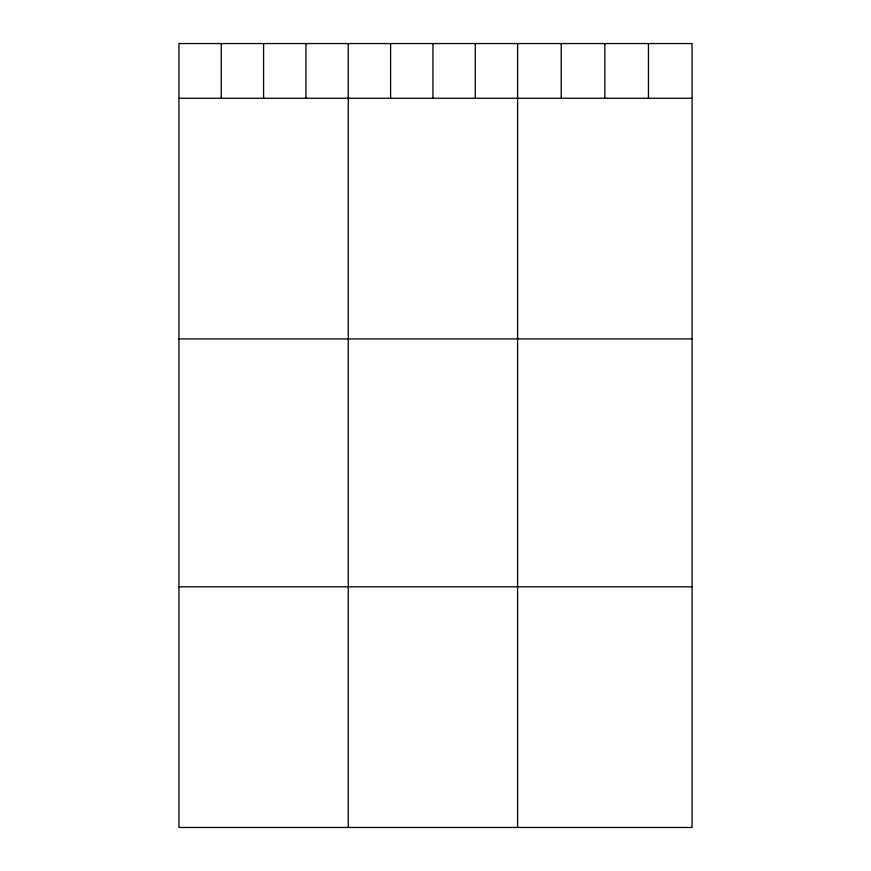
<?xml version="1.0" encoding="UTF-8"?>
<svg xmlns="http://www.w3.org/2000/svg" width="871" height="871" viewBox="0 0 871 871"><rect width="100%" height="100%" fill="white"/><g stroke="black" fill="none" stroke-linecap="round" stroke-linejoin="round"><path stroke-width="1.31" d="M692.064 98.26L692.064 827.45L178.936 827.45L178.936 43.55L692.064 43.55L692.064 98.26L178.936 98.26M178.936 338.895L692.064 338.895M178.936 586.814L692.064 586.814M648.449 43.55L648.449 98.26M604.833 43.55L604.833 98.26M561.218 43.55L561.218 98.26M517.603 43.55L517.603 827.45M475.272 43.55L475.272 98.26M432.931 43.55L432.931 98.26M390.6 43.55L390.6 98.26M348.269 43.55L348.269 827.45M305.939 43.55L305.939 98.26M263.597 43.55L263.597 98.26M221.267 43.55L221.267 98.26"/></g></svg>
